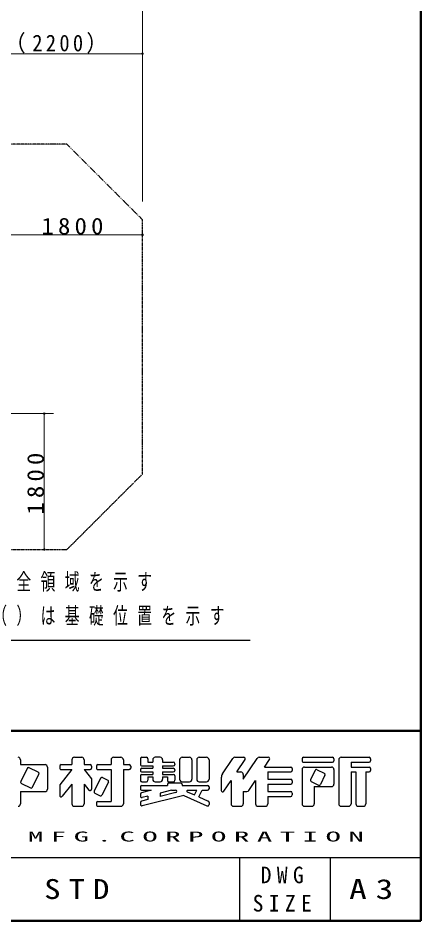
# Model space of a CAD drawing. Units: millimetres at full size, with parts at other scales. Extents: x -15630 to 0, y -2472 to 10680.
# Drawn here: x -1777 to 0, y 0 to 3987 of the extents above; entities that cross this region are included whole.
import ezdxf

# ---------------------------------------------------------------- set-up
doc = ezdxf.new("R2010")
doc.units = ezdxf.units.MM
doc.linetypes.add('USER3', pattern=[8, 3, -1, 1, -1, 1, -1])
for name, color, linetype, lineweight in [('A3図枠', 7, 'Continuous', 25), ('線', 2, 'Continuous', 25), ('補助', 2, 'Continuous', 13)]:
    doc.layers.add(name, color=color, linetype=linetype, lineweight=lineweight)
doc.layers.add('図面プロファイル', color=7, linetype='Continuous')
doc.styles.add('ＭＳ ゴシック', font='')
doc.styles.get('ＭＳ ゴシック').set_extended_font_data('MS Gothic')

# ---------------------------------------------------------------- blocks, each defined once
blk = doc.blocks.new('dimension_origin')
at = {"color": 0, "linetype": 'Continuous', "lineweight": -2}
blk.add_circle((0, 0), 1.25, dxfattribs=at)

msp = doc.modelspace()

# ---------------------------------------------------------------- linework, layer by layer
at = {"layer": 'A3図枠', "lineweight": 50}
for p, q in [((0, 0), (0, 10680)), ((-15400, 840), (0, 840)), ((-15400, 0), (0, 0))]:
    msp.add_line(p, q, dxfattribs=at)
at = {"layer": 'A3図枠'}
for p, q in [((-1528.639, 722.532), (-1496.239, 722.532)), ((-1355.839, 722.532), (-1323.439, 722.532)), ((-1230.559, 722.532), (-1211.119, 722.532)), ((-1150.639, 722.532), (-1172.239, 722.532)), ((-1053.439, 722.532), (-1021.039, 722.532)), ((-977.839, 722.532), (-945.439, 722.532)), ((-875.198, 649.694), (-829.846, 717.723)), ((-820.86, 722.532), (-781.147, 722.532)), ((-783.439, 625.332), (-721.846, 717.723)), ((-712.86, 722.532), (-673.148, 722.532)), ((-517.759, 722.532), (-390.319, 722.532)), ((-351.439, 722.532), (-228.319, 722.532)), ((-1766.239, 711.732), (-1766.239, 690.132)), ((-1766.239, 690.132), (-1658.239, 690.132)), ((-1647.439, 679.332), (-1647.439, 582.132)), ((-1593.439, 683.652), (-1593.439, 675.012)), ((-1586.959, 690.132), (-1539.439, 690.132)), ((-1539.439, 711.732), (-1539.439, 690.132)), ((-1485.439, 711.732), (-1485.439, 690.132)), ((-1485.439, 690.132), (-1459.519, 690.132)), ((-1453.039, 683.652), (-1453.039, 675.012)), ((-1431.439, 683.652), (-1431.439, 675.012)), ((-1424.959, 690.132), (-1366.639, 690.132)), ((-1366.639, 711.732), (-1366.639, 690.132)), ((-1312.639, 711.732), (-1312.639, 690.132)), ((-1312.639, 690.132), (-1286.719, 690.132)), ((-1280.239, 683.652), (-1280.239, 675.012)), ((-1237.039, 716.052), (-1237.039, 691.212)), ((-1230.559, 684.732), (-1183.039, 684.732)), ((-1204.639, 716.052), (-1204.639, 700.932)), ((-1204.639, 700.932), (-1183.039, 700.932)), ((-1183.039, 711.732), (-1183.039, 700.932)), ((-1183.039, 684.732), (-1183.039, 673.932)), ((-1139.839, 711.732), (-1139.839, 700.932)), ((-1139.839, 700.932), (-1092.319, 700.932)), ((-1139.839, 684.732), (-1092.319, 684.732)), ((-1139.839, 684.732), (-1139.839, 673.932)), ((-1085.839, 694.452), (-1085.839, 691.212)), ((-1064.239, 711.732), (-1064.239, 625.332)), ((-1010.239, 711.732), (-1010.239, 625.332)), ((-988.639, 711.732), (-988.639, 625.332)), ((-934.639, 711.732), (-934.639, 625.332)), ((-812.239, 657.732), (-775.756, 712.458)), ((-689.84, 679.332), (-573.919, 679.332)), ((-689.839, 679.332), (-667.756, 712.458)), ((-524.239, 716.052), (-524.239, 707.412)), ((-517.759, 700.932), (-390.319, 700.932)), ((-513.439, 679.332), (-394.639, 679.332)), ((-383.839, 716.052), (-383.839, 707.412)), ((-362.239, 711.732), (-362.239, 517.332)), ((-308.239, 700.932), (-308.239, 679.332)), ((-308.239, 700.932), (-228.319, 700.932)), ((-308.239, 679.332), (-228.319, 679.332)), ((-221.839, 716.052), (-221.839, 707.412)), ((-1736.737, 673.536), (-1765.502, 616.008)), ((-1687.795, 656.31), (-1728.044, 676.434)), ((-1713.662, 590.088), (-1684.897, 647.616)), ((-1539.439, 668.532), (-1593.439, 601.032)), ((-1586.959, 668.532), (-1539.439, 668.532)), ((-1485.439, 668.532), (-1453.039, 628.032)), ((-1485.439, 668.532), (-1459.519, 668.532)), ((-1424.959, 668.532), (-1366.639, 668.532)), ((-1366.639, 668.532), (-1366.639, 528.132)), ((-1312.639, 668.532), (-1312.639, 517.332)), ((-1312.639, 668.532), (-1286.719, 668.532)), ((-1237.039, 667.452), (-1237.039, 664.212)), ((-1237.039, 640.452), (-1237.039, 621.012)), ((-1230.559, 673.932), (-1183.039, 673.932)), ((-1230.559, 657.732), (-1183.039, 657.732)), ((-1230.559, 646.932), (-1183.039, 646.932)), ((-1183.039, 657.732), (-1183.039, 646.932)), ((-1139.839, 673.932), (-1092.319, 673.932)), ((-1139.839, 657.732), (-1092.319, 657.732)), ((-1139.839, 657.732), (-1139.839, 646.932)), ((-1139.839, 646.932), (-1092.319, 646.932)), ((-1085.839, 667.452), (-1085.839, 664.212)), ((-1085.839, 640.452), (-1085.839, 621.012)), ((-812.239, 657.732), (-794.239, 657.732)), ((-783.439, 646.932), (-783.439, 625.332)), ((-675.439, 657.732), (-573.919, 657.732)), ((-675.439, 657.732), (-675.439, 625.332)), ((-567.439, 672.852), (-567.439, 664.212)), ((-524.239, 668.532), (-524.239, 517.332)), ((-466.657, 664.896), (-486.782, 624.648)), ((-457.964, 667.794), (-426.355, 651.99)), ((-423.458, 643.296), (-443.582, 603.048)), ((-383.839, 668.532), (-383.839, 603.732)), ((-308.239, 657.732), (-286.639, 657.732)), ((-308.239, 657.732), (-308.239, 517.332)), ((-286.639, 657.732), (-286.639, 517.332)), ((-243.439, 657.732), (-228.319, 657.732)), ((-243.439, 657.732), (-243.439, 517.332)), ((-221.839, 672.852), (-221.839, 664.212)), ((-1762.604, 607.314), (-1722.355, 587.19)), ((-1593.439, 601.032), (-1593.439, 554.705)), ((-1539.439, 603.732), (-1581.899, 550.657)), ((-1539.439, 603.732), (-1539.439, 517.332)), ((-1485.439, 603.732), (-1464.579, 577.657)), ((-1485.439, 603.732), (-1485.439, 517.332)), ((-1453.039, 628.032), (-1453.039, 581.705)), ((-1412.737, 630.336), (-1441.502, 572.808)), ((-1378.177, 613.056), (-1406.942, 555.528)), ((-1404.044, 633.234), (-1381.075, 621.75)), ((-1230.559, 614.532), (-1211.119, 614.532)), ((-1230.559, 598.332), (-1118.239, 598.332)), ((-1204.639, 636.132), (-1183.039, 636.132)), ((-1204.639, 636.132), (-1204.639, 621.012)), ((-1183.039, 636.132), (-1183.039, 625.332)), ((-1172.239, 614.532), (-1150.639, 614.532)), ((-1139.839, 636.132), (-1139.839, 625.332)), ((-1139.839, 636.132), (-1118.239, 636.132)), ((-1118.239, 636.132), (-1118.239, 621.012)), ((-1118.239, 602.652), (-1118.239, 598.332)), ((-1111.759, 614.532), (-1092.319, 614.532)), ((-1111.759, 609.132), (-1059.919, 609.132)), ((-1053.439, 614.532), (-1021.039, 614.532)), ((-1053.439, 602.652), (-1053.439, 598.332)), ((-1053.439, 598.332), (-941.119, 598.332)), ((-977.839, 614.532), (-945.439, 614.532)), ((-880.639, 631.722), (-880.639, 576.534)), ((-868.768, 572.94), (-837.439, 619.932)), ((-837.439, 619.932), (-837.439, 517.332)), ((-758.633, 576.141), (-729.439, 619.932)), ((-729.439, 619.932), (-729.439, 517.332)), ((-675.439, 625.332), (-573.919, 625.332)), ((-675.439, 603.732), (-675.439, 571.332)), ((-675.439, 603.732), (-573.919, 603.732)), ((-567.439, 618.852), (-567.439, 610.212)), ((-483.884, 615.954), (-452.275, 600.15)), ((-1766.239, 571.332), (-1658.239, 571.332)), ((-1766.239, 571.332), (-1766.239, 517.332)), ((-1438.604, 564.114), (-1415.635, 552.63)), ((-1237.039, 591.852), (-1237.039, 583.212)), ((-1237.039, 559.81), (-1237.039, 550.904)), ((-1189.587, 576.732), (-1232.131, 566.096)), ((-1230.559, 576.732), (-1189.587, 576.732)), ((-1100.528, 576.732), (-1150.64, 564.204)), ((-1080.939, 567.157), (-1150.64, 549.732)), ((-1150.639, 564.204), (-1150.639, 549.732)), ((-1100.528, 576.732), (-1082.118, 576.732)), ((-1030.854, 570.531), (-998.728, 556.253)), ((-1029.538, 576.732), (-988.489, 576.732)), ((-998.728, 556.253), (-988.489, 576.732)), ((-978.97, 547.472), (-964.339, 576.732)), ((-964.339, 576.732), (-941.119, 576.732)), ((-934.639, 591.852), (-934.639, 583.212)), ((-783.439, 571.332), (-767.62, 571.332)), ((-783.439, 571.332), (-783.439, 517.332)), ((-675.439, 571.332), (-573.919, 571.332)), ((-567.439, 564.852), (-567.439, 556.212)), ((-470.239, 592.932), (-470.239, 517.332)), ((-470.239, 592.932), (-394.639, 592.932)), ((-1431.439, 521.652), (-1431.439, 513.012)), ((-1424.959, 528.132), (-1366.639, 528.132)), ((-1237.039, 523.073), (-1237.039, 514.167)), ((-1204.64, 536.232), (-1232.131, 529.359)), ((-1046.002, 553.627), (-1228.988, 507.88)), ((-1204.64, 550.704), (-1228.988, 544.617)), ((-1204.639, 550.704), (-1204.639, 536.232)), ((-1046.002, 553.627), (-943.751, 508.182)), ((-978.97, 547.472), (-938.488, 529.48)), ((-934.639, 523.558), (-934.639, 514.103)), ((-675.439, 549.732), (-675.439, 517.332)), ((-675.439, 549.732), (-573.919, 549.732)), ((-1528.639, 506.532), (-1496.239, 506.532)), ((-1424.959, 506.532), (-1323.439, 506.532)), ((-826.639, 506.532), (-794.239, 506.532)), ((-718.639, 506.532), (-686.239, 506.532)), ((-513.439, 506.532), (-481.039, 506.532)), ((-351.439, 506.532), (-319.039, 506.532)), ((-275.839, 506.532), (-254.239, 506.532)), ((-400, 280), (-400, 0))]:
    msp.add_line(p, q, dxfattribs=at)
at = {"layer": 'A3図枠', "color": 211}
for p, q in [((-9700, 280), (0, 280)), ((-800, 280), (-800, 0))]:
    msp.add_line(p, q, dxfattribs=at)
at = {"layer": 'A3図枠'}
for centre, radius, start, end in [((-1777.039, 711.732), 10.8, 0, 89.99998), ((-1528.639, 711.732), 10.8, 89.99998, 179.99996), ((-1496.239, 711.732), 10.8, 0, 89.99998), ((-1355.839, 711.732), 10.8, 89.99998, 179.99996), ((-1323.439, 711.732), 10.8, 0, 89.99998), ((-1230.559, 716.052), 6.48, 89.99998, 179.99996), ((-1211.119, 716.052), 6.48, 0, 89.99998), ((-1172.239, 711.732), 10.8, 89.99998, 179.99996), ((-1150.639, 711.732), 10.8, 0, 89.99998), ((-1053.439, 711.732), 10.8, 89.99998, 179.99996), ((-1021.039, 711.732), 10.8, 0, 89.99998), ((-977.839, 711.732), 10.8, 89.99998, 179.99996), ((-945.439, 711.732), 10.8, 0, 89.99998), ((-820.86, 711.732), 10.8, 89.99998, 146.30984), ((-781.147, 716.052), 6.48, 326.31015, 89.99998), ((-712.86, 711.732), 10.8, 89.99998, 146.3098), ((-673.148, 716.052), 6.48, 326.31003, 89.99998), ((-517.759, 716.052), 6.48, 89.99998, 179.99996), ((-390.319, 716.052), 6.48, 0, 89.99998), ((-351.439, 711.732), 10.8, 89.99998, 179.99996), ((-228.319, 716.052), 6.48, 0, 89.99998), ((-1658.239, 679.332), 10.8, 0, 89.99998), ((-1586.959, 683.652), 6.48, 89.99998, 179.99996), ((-1459.519, 683.652), 6.48, 0, 89.99998), ((-1424.959, 683.652), 6.48, 89.99998, 179.99996), ((-1286.719, 683.652), 6.48, 0, 89.99998), ((-1230.559, 691.212), 6.48, 179.99998, 270.00002), ((-1092.319, 694.452), 6.48, 0, 89.99998), ((-1092.319, 691.212), 6.48, 270.00002, 0), ((-573.919, 672.852), 6.48, 0, 89.99998), ((-517.759, 707.412), 6.48, 179.99998, 270.00002), ((-513.439, 668.532), 10.8, 89.99998, 179.99996), ((-394.639, 668.532), 10.8, 0, 89.99998), ((-390.319, 707.412), 6.48, 270.00002, 0), ((-228.319, 707.412), 6.48, 270.00002, 0), ((-228.319, 672.852), 6.48, 0, 89.99998), ((-1730.941, 670.638), 6.48, 63.43492, 153.435), ((-1690.693, 650.514), 6.48, 333.4349, 63.43487), ((-1586.959, 675.012), 6.48, 179.99998, 270.00002), ((-1459.519, 675.012), 6.48, 270.00002, 0), ((-1424.959, 675.012), 6.48, 179.99998, 270.00002), ((-1286.719, 675.012), 6.48, 270.00002, 0), ((-1230.559, 667.452), 6.48, 89.99998, 179.99996), ((-1230.559, 664.212), 6.48, 179.99998, 270.00002), ((-1230.559, 640.452), 6.48, 89.99998, 179.99996), ((-1092.319, 667.452), 6.48, 0, 89.99998), ((-1092.319, 664.212), 6.48, 270.00002, 0), ((-1092.319, 640.452), 6.48, 0, 89.99998), ((-848.239, 631.722), 32.4, 146.30999, 179.99996), ((-794.239, 646.932), 10.8, 0, 89.99998), ((-573.919, 664.212), 6.48, 270.00002, 0), ((-460.862, 661.998), 6.48, 63.43447, 153.43474), ((-429.253, 646.194), 6.48, 333.43483, 63.43447), ((-228.319, 664.212), 6.48, 270.00002, 0), ((-1759.706, 613.11), 6.48, 153.43495, 243.43485), ((-1406.941, 627.438), 6.48, 63.43487, 153.43498), ((-1383.973, 615.954), 6.48, 333.43492, 63.43493), ((-1230.559, 621.012), 6.48, 179.99998, 270.00002), ((-1230.559, 591.852), 6.48, 89.99998, 179.99996), ((-1211.119, 621.012), 6.48, 270.00002, 0), ((-1172.239, 625.332), 10.8, 179.99998, 270.00002), ((-1150.639, 625.332), 10.8, 270.00002, 0), ((-1111.759, 621.012), 6.48, 179.99998, 270.00002), ((-1111.759, 602.652), 6.48, 89.99998, 179.99996), ((-1092.319, 621.012), 6.48, 270.00002, 0), ((-1053.439, 625.332), 10.8, 179.99998, 270.00002), ((-1059.919, 602.652), 6.48, 0, 89.99998), ((-1021.039, 625.332), 10.8, 270.00002, 0), ((-977.839, 625.332), 10.8, 179.99998, 270.00002), ((-945.439, 625.332), 10.8, 270.00002, 0), ((-941.119, 591.852), 6.48, 0, 89.99998), ((-573.919, 618.852), 6.48, 0, 89.99998), ((-573.919, 610.212), 6.48, 270.00002, 0), ((-480.986, 621.75), 6.48, 153.43517, 243.43529), ((-449.378, 605.946), 6.48, 243.43534, 333.4349), ((-394.639, 603.732), 10.8, 270.00002, 0), ((-1719.457, 592.986), 6.48, 243.43498, 333.43496), ((-1658.239, 582.132), 10.8, 270.00002, 0), ((-1459.519, 581.705), 6.48, 218.65962, 0), ((-1435.706, 569.91), 6.48, 153.43487, 243.4348), ((-1230.559, 583.212), 6.48, 179.99998, 270.00002), ((-1230.559, 559.81), 6.48, 104.03614, 179.99996), ((-1082.118, 571.872), 4.86, 284.0365, 89.99998), ((-1029.538, 573.492), 3.24, 89.99998, 246.03817), ((-941.119, 583.212), 6.48, 270.00002, 0), ((-874.159, 576.534), 6.48, 179.99998, 326.30997), ((-767.62, 582.132), 10.8, 270.00002, 326.31002), ((-573.919, 564.852), 6.48, 0, 89.99998), ((-1586.959, 554.705), 6.48, 179.99998, 321.34037), ((-1424.959, 521.652), 6.48, 89.99998, 179.99996), ((-1412.737, 558.426), 6.48, 243.43487, 333.43498), ((-1230.559, 550.904), 6.48, 179.99998, 284.03612), ((-1230.559, 523.073), 6.48, 104.03614, 179.99996), ((-941.119, 523.558), 6.48, 0, 66.03701), ((-573.919, 556.212), 6.48, 270.00002, 0), ((-1777.039, 517.332), 10.8, 270.00002, 0), ((-1528.639, 517.332), 10.8, 179.99998, 270.00002), ((-1496.239, 517.332), 10.8, 270.00002, 0), ((-1424.959, 513.012), 6.48, 179.99998, 270.00002), ((-1323.439, 517.332), 10.8, 270.00002, 0), ((-1230.559, 514.167), 6.48, 179.99998, 284.03612), ((-941.119, 514.103), 6.48, 246.03699, 0), ((-826.639, 517.332), 10.8, 179.99998, 270.00002), ((-794.239, 517.332), 10.8, 270.00002, 0), ((-718.639, 517.332), 10.8, 179.99998, 270.00002), ((-686.239, 517.332), 10.8, 270.00002, 0), ((-513.439, 517.332), 10.8, 179.99998, 270.00002), ((-481.039, 517.332), 10.8, 270.00002, 0), ((-351.439, 517.332), 10.8, 179.99998, 270.00002), ((-319.039, 517.332), 10.8, 270.00002, 0), ((-275.839, 517.332), 10.8, 179.99998, 270.00002), ((-254.239, 517.332), 10.8, 270.00002, 0)]:
    msp.add_arc(centre, radius, start, end, dxfattribs=at)
at = {"layer": '線', "linetype": 'USER3'}
for p, q in [((-1561.486, 3429.442), (-3375.56, 3429.442)), ((-1561.486, 3429.442), (-1228.153, 3096.109)), ((-1228.153, 1973.333), (-1228.153, 3096.109)), ((-1228.153, 1973.333), (-1561.486, 1640)), ((-2284.626, 1640), (-1561.486, 1640))]:
    msp.add_line(p, q, dxfattribs=at)
at = {"layer": '補助'}
for p, q in [((-1228.153, 3176.109), (-1228.153, 4169.442)), ((-1228.153, 3176.109), (-1228.153, 3869.442)), ((-1961.486, 3829.442), (-1228.153, 3829.442)), ((-1828.153, 3029.442), (-1228.153, 3029.442)), ((-1808.753, 2240), (-1621.486, 2240)), ((-1661.486, 2240), (-1661.486, 1640))]:
    msp.add_line(p, q, dxfattribs=at)
at = {"layer": '補助', "lineweight": 25}
msp.add_line((-1879.802, 1240), (-753.321, 1240), dxfattribs=at)

# ---------------------------------------------------------------- block references
at = {"layer": '補助', "xscale": 2.67, "yscale": 2.67}
for p, rotation in [((-1228.153, 3829.442), 180), ((-1228.153, 3029.442), 180), ((-1661.486, 2240), 270), ((-1661.486, 1640), 90)]:
    msp.add_blockref('dimension_origin', p, dxfattribs=dict(at, rotation=rotation))

# ---------------------------------------------------------------- texts
at = {"layer": 'A3図枠', "color": 4, "style": 'ＭＳ ゴシック'}
for s, insert, char_height, attachment_point in [('\\T1.5;\\W2.25;NAKAMURA\\~MFG.CORPORATION', (-2642.514, 350), 43.99, 7), ('\\T1.5;\\W0.95;DWG', (-600, 202.5), 73.31, 5), ('\\T1.5;\\W1.3;A3', (-200, 140), 87.98, 5), ('\\T1.5;\\W0.95;SIZE', (-600, 77.5), 73.31, 5)]:
    msp.add_mtext(s, dxfattribs=dict(at, insert=insert, char_height=char_height, attachment_point=attachment_point))
at = {"layer": '図面プロファイル', "insert": (-1500, 140), "char_height": 87.98, "attachment_point": 5, "style": 'ＭＳ ゴシック'}
msp.add_mtext('\\T1.5;\\W1.2;STD', dxfattribs=at)
at = {"layer": '補助', "char_height": 73.31, "style": 'ＭＳ ゴシック'}
for s, insert, attachment_point in [('\\T1.33;\\W0.9;（2200）', (-1594.82, 3830.442), 8), ('\\T1.33;\\W1.1;1800', (-1528.153, 3030.442), 8), ('\\T1.64;\\W0.65;安全領域を示す', (-1890.802, 1535), 1), ('\\T1.64;\\W0.65;（）は基礎位置を示す', (-1890.802, 1385), 1)]:
    msp.add_mtext(s, dxfattribs=dict(at, insert=insert, attachment_point=attachment_point))
at = {"layer": '補助', "insert": (-1662.486, 1940), "char_height": 73.31, "attachment_point": 8, "rotation": 90, "style": 'ＭＳ ゴシック'}
msp.add_mtext('\\T1.33;\\W1.1;1800', dxfattribs=at)

doc.saveas('drawing.dxf')
